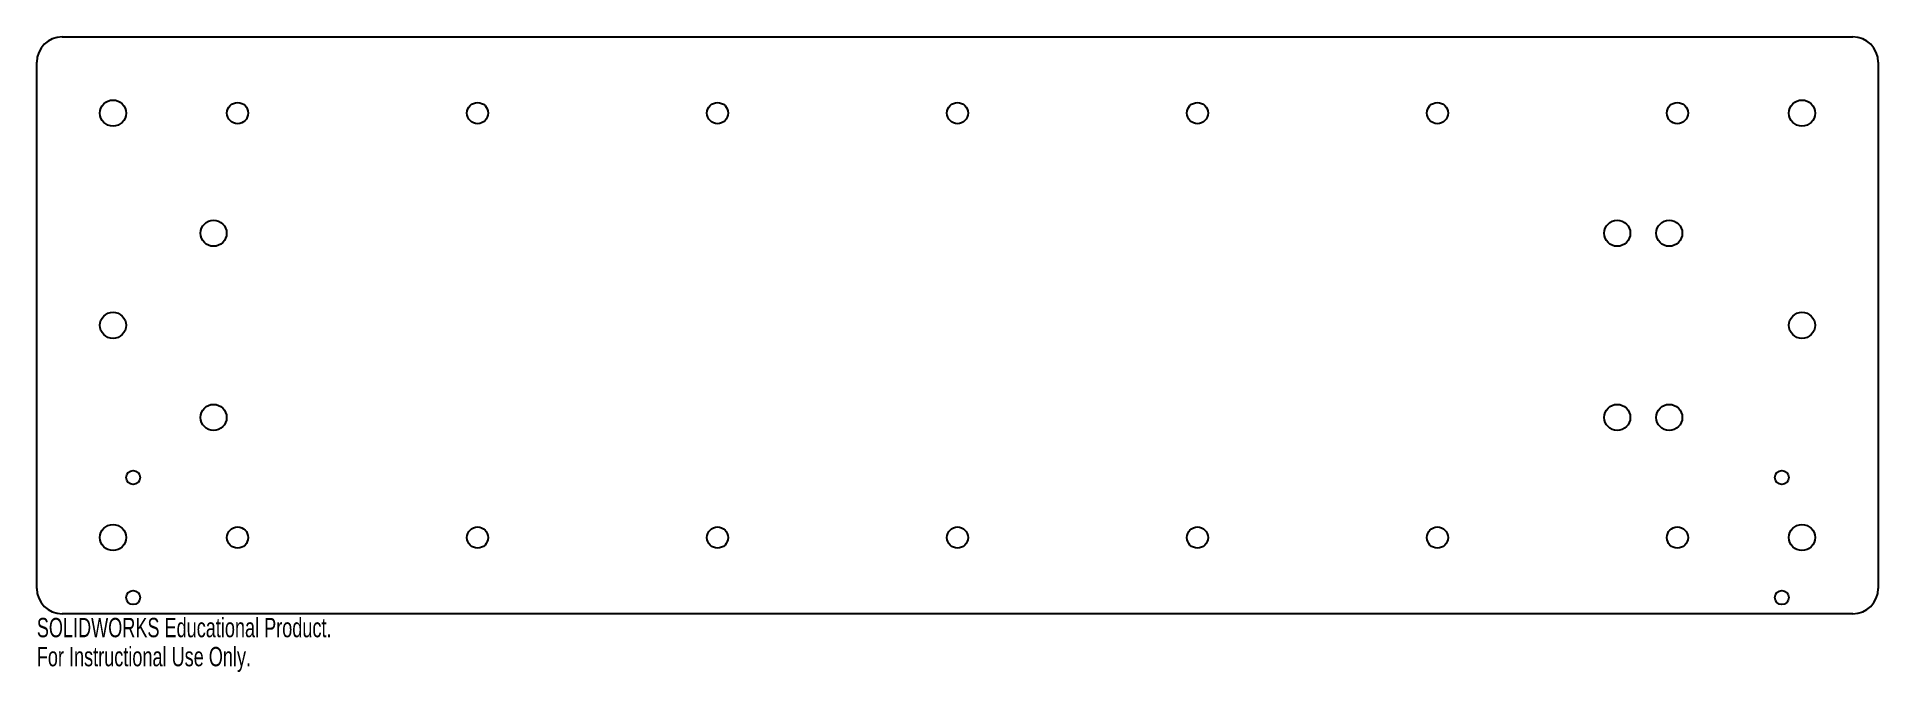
# Model space of a CAD drawing. Header units: millimetres. Extents: x -230 to 230, y 232 to 391.
import ezdxf

# ---------------------------------------------------------------- set-up
doc = ezdxf.new("R2010")
doc.units = ezdxf.units.MM
doc.styles.add('SLDTEXTSTYLE0', font='TXT', dxfattribs={"width": 0.7})

msp = doc.modelspace()

# ---------------------------------------------------------------- linework, layer by layer
at = {"color": 7, "linetype": 'Continuous', "lineweight": 25}
for p, q in [((-223.84, 390.52), (223.84, 390.52)), ((-230.19, 252.78), (-230.19, 384.18)), ((230.19, 384.18), (230.19, 252.78)), ((223.84, 246.43), (-223.84, 246.43))]:
    msp.add_line(p, q, dxfattribs=at)
for centre, radius in [((-211.14, 371.48), 3.26), ((-180, 371.48), 2.65), ((-120, 371.48), 2.65), ((-60, 371.48), 2.65), ((0, 371.48), 2.65), ((60, 371.48), 2.65), ((120, 371.48), 2.65), ((180, 371.48), 2.65), ((211.14, 371.48), 3.26), ((-186, 341.48), 3.26), ((164.95, 341.48), 3.26), ((177.95, 341.48), 3.26), ((-211.14, 318.48), 3.26), ((211.14, 318.48), 3.26), ((-186, 295.48), 3.26), ((164.95, 295.48), 3.26), ((177.95, 295.48), 3.26), ((-206.09, 280.47), 1.75), ((206.09, 280.47), 1.75), ((-211.14, 265.48), 3.26), ((-180, 265.48), 2.65), ((-120, 265.48), 2.65), ((-60, 265.48), 2.65), ((0, 265.48), 2.65), ((60, 265.48), 2.65), ((120, 265.48), 2.65), ((180, 265.48), 2.65), ((211.14, 265.48), 3.26), ((-206.09, 250.48), 1.75), ((206.09, 250.48), 1.75)]:
    msp.add_circle(centre, radius, dxfattribs=at)
for centre, start, end in [((-223.84, 384.18), 90, 180), ((223.84, 384.18), 0, 90), ((-223.84, 252.78), 180, 270), ((223.84, 252.78), 270, 0)]:
    msp.add_arc(centre, 6.35, start, end, dxfattribs=at)

# ---------------------------------------------------------------- texts
at = {"color": 7, "linetype": 'Continuous', "char_height": 4.8336, "attachment_point": 1, "style": 'SLDTEXTSTYLE0'}
for s, insert in [('SOLIDWORKS Educational Product.', (-230.19, 245.41)), ('For Instructional Use Only.', (-230.19, 238.16))]:
    msp.add_mtext(s, dxfattribs=dict(at, insert=insert))

doc.saveas('drawing.dxf')
